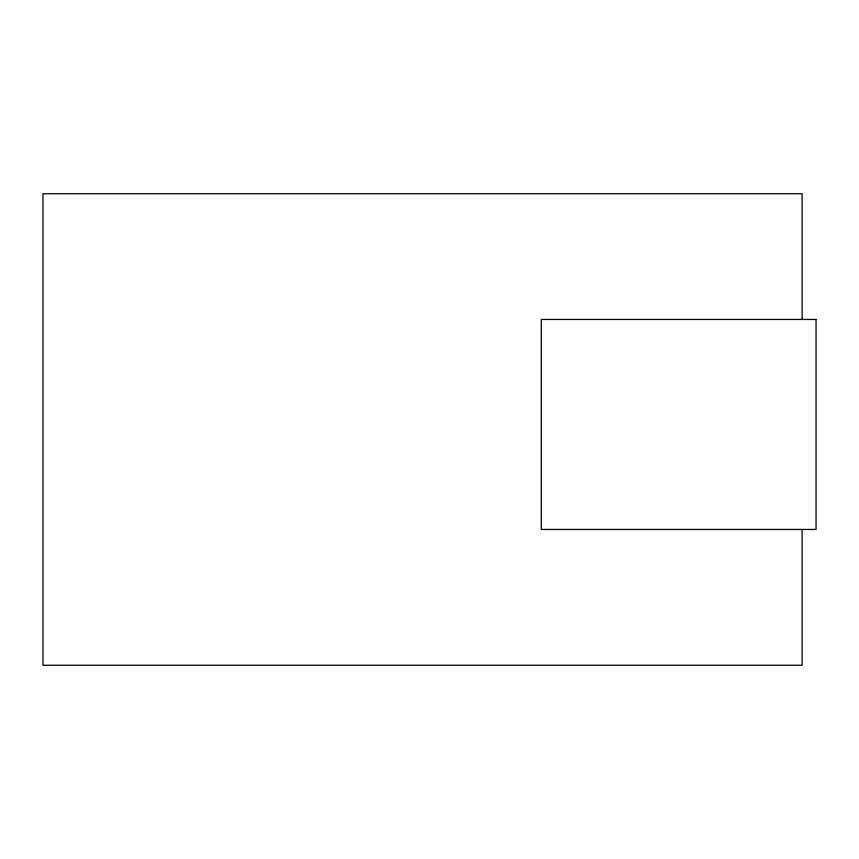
<?xml version="1.0" encoding="UTF-8"?>
<svg xmlns="http://www.w3.org/2000/svg" width="859" height="859" viewBox="0 0 859 859"><rect width="100%" height="100%" fill="white"/><g stroke="black" fill="none" stroke-linecap="round" stroke-linejoin="round"><path stroke-width="1.29" d="M802.123 319.451L802.123 193.737L42.95 193.737L42.95 665.263L802.123 665.263L802.123 529.445M816.05 319.451L541.277 319.451L541.277 529.445L816.05 529.445L816.05 319.451"/></g></svg>
